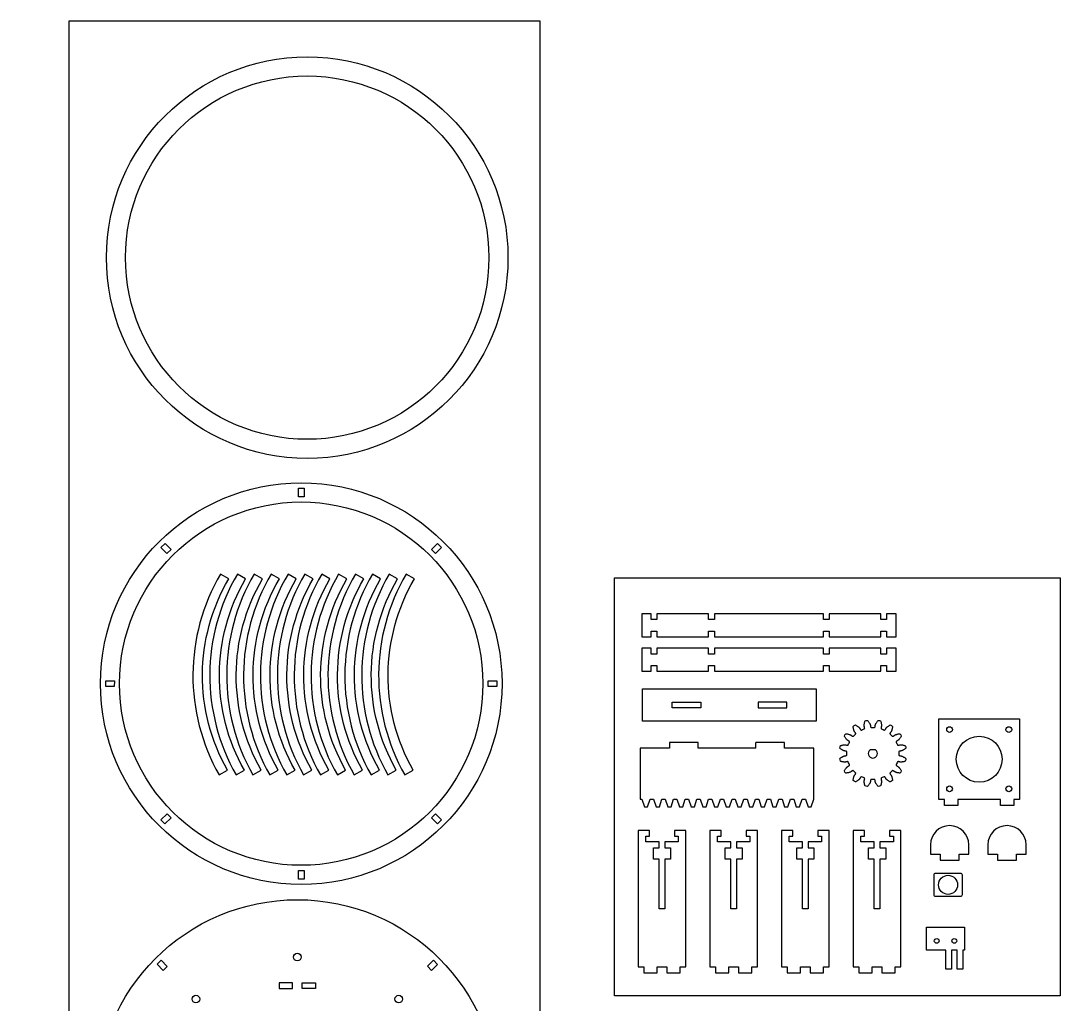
# Model space of a CAD drawing. Header units: millimetres. Extents: x -25 to 584, y 0 to 773.
# Drawn here: x -25 to 518, y 258 to 773 of the extents above; entities that cross this region are included whole.
import ezdxf

# ---------------------------------------------------------------- set-up
doc = ezdxf.new("R2010")
doc.units = ezdxf.units.MM
for name, color, linetype in [('cut', 1, 'Continuous'), ('etch', 5, 'Continuous'), ('no_cut', 4, 'Continuous')]:
    doc.layers.add(name, color=color, linetype=linetype)

# ---------------------------------------------------------------- blocks, each defined once
blk = doc.blocks.new('*U13')
at = {"layer": 'cut'}
blk.add_lwpolyline([(-6.5, 31.18), (-8.5, 31.18), (-8.5, 34.18), (-6.5, 34.18), (-6.5, 37.18), (-12.5, 37.18), (-12.5, -34.18), (-9.5, -34.18), (-9.5, -37.18), (-2.5, -37.18), (-2.5, -34.18), (2.5, -34.18), (2.5, -37.18), (9.5, -37.18), (9.5, -34.18), (12.5, -34.18), (12.5, 37.18), (6.5, 37.18), (6.5, 34.18), (8.5, 34.18), (8.5, 31.18), (6.5, 31.18), (1.5, 31.18), (1.5, 28.18), (4.5, 28.18), (4.5, 22.18), (1.5, 22.18), (1.5, -3.82), (0, -3.82), (-1.5, -3.82), (-1.5, 22.18), (-4.5, 22.18), (-4.5, 28.18), (-1.5, 28.18), (-1.5, 31.18)], close=True, dxfattribs=at)
blk = doc.blocks.new('*U14')
at = {"color": 0, "linetype": 'ByBlock', "lineweight": -2, "transparency": 16777216}
for p in [(0, 0), (37.5, 0), (75, 0), (112.5, 0)]:
    blk.add_blockref('*U13', p, dxfattribs=at)
blk = doc.blocks.new('*U20')
blk.add_lwpolyline([(-1.51, -2.23), (-1.49, 2.27), (1.51, 2.23), (1.49, -2.27)], close=True)
blk = doc.blocks.new('*U22')
at = {"layer": 'cut', "color": 0, "linetype": 'ByBlock', "lineweight": -2, "transparency": 16777216}
blk.add_blockref('*U20', (1339.86, 2522.14), dxfattribs=at)
for p, rotation in [((1269.15, 2492.85), 45), ((1239.86, 2422.14), 90), ((1439.86, 2422.14), 270), ((1269.15, 2351.43), 135), ((1410.57, 2351.43), 225), ((1339.86, 2322.14), 180)]:
    blk.add_blockref('*U20', p, dxfattribs=dict(at, rotation=rotation))
blk = doc.blocks.new('*U27')
blk.add_lwpolyline([(-1.51, -2.23), (-1.49, 2.27), (1.51, 2.23), (1.49, -2.27)], close=True)
blk = doc.blocks.new('*U29')
at = {"layer": 'cut', "color": 0, "linetype": 'ByBlock', "lineweight": -2, "transparency": 16777216}
blk.add_blockref('*U27', (1339.86, 2522.14), dxfattribs=at)
for p, rotation in [((1269.15, 2492.85), 45), ((1410.57, 2492.85), 315), ((1239.86, 2422.14), 90), ((1439.86, 2422.14), 270), ((1269.15, 2351.43), 135), ((1410.57, 2351.43), 225), ((1339.86, 2322.14), 180)]:
    blk.add_blockref('*U27', p, dxfattribs=dict(at, rotation=rotation))
blk = doc.blocks.new('*U31')
at = {"layer": 'cut'}
for p, q in [((-10, -1), (-10, -6)), ((10, -6), (10, -1)), ((-10, -6), (-5, -6)), ((-5, -6), (-5, -9)), ((-5, -9), (5, -9)), ((5, -6), (10, -6)), ((5, -9), (5, -6))]:
    blk.add_line(p, q, dxfattribs=at)
blk.add_arc((0, -1), 10, 0, 180, dxfattribs=at)
blk = doc.blocks.new('*U32')
at = {"color": 0, "linetype": 'ByBlock', "lineweight": -2, "transparency": 16777216}
for p in [(0, 0), (30, 0)]:
    blk.add_blockref('*U31', p, dxfattribs=at)
blk = doc.blocks.new('*U36')
at = {"layer": 'cut'}
blk.add_lwpolyline([(8.72, -50.03, -0.267949), (9.36, 49.97), (5.05, 52.5, 0.267949), (4.37, -52.5)], format="xyb", close=True, dxfattribs=at)
blk = doc.blocks.new('*U37')
at = {"color": 0, "linetype": 'ByBlock', "lineweight": -2, "transparency": 16777216}
for p in [(0, 0), (8.83, 0), (17.65, 0), (26.48, 0), (35.31, 0), (44.14, 0), (52.96, 0), (61.79, 0), (70.62, 0), (79.44, 0), (88.27, 0), (97.1, 0)]:
    blk.add_blockref('*U36', p, dxfattribs=at)
blk = doc.blocks.new('*U41')
at = {"layer": 'cut'}
blk.add_lwpolyline([(-3, -28.5), (-3, -31.5), (-6, -31.5), (-6, -58.5), (-3, -58.5), (-3, -61.5), (-6, -61.5), (-6, -66.5), (6, -66.5), (6, -61.5), (3, -61.5), (3, -58.5), (6, -58.5), (6, -31.5), (3, -31.5), (3, -28.5), (6, -28.5), (6, 28.5), (3, 28.5), (3, 31.5), (6, 31.5), (6, 58.5), (3, 58.5), (3, 61.5), (6, 61.5), (6, 66.5), (-6, 66.5), (-6, 61.5), (-3, 61.5), (-3, 58.5), (-6, 58.5), (-6, 31.5), (-3, 31.5), (-3, 28.5), (-6, 28.5), (-6, -28.5)], close=True, dxfattribs=at)
blk = doc.blocks.new('*U42')
at = {"color": 0, "linetype": 'ByBlock', "lineweight": -2, "transparency": 16777216}
for p in [(0, 0), (18, 0)]:
    blk.add_blockref('*U41', p, dxfattribs=at)

msp = doc.modelspace()

# ---------------------------------------------------------------- linework, layer by layer
at = {"layer": 'cut'}
for p, q in [((454.72, 365.26), (454.72, 407.56)), ((454.72, 407.56), (497.02, 407.56)), ((497.02, 407.56), (497.02, 365.26)), ((457.72, 365.26), (454.72, 365.26)), ((457.72, 362.26), (457.72, 365.26)), ((464.72, 365.26), (464.72, 362.26)), ((487.02, 365.26), (464.72, 365.26)), ((487.02, 362.26), (487.02, 365.26)), ((494.02, 365.26), (494.02, 362.26)), ((497.02, 365.26), (494.02, 365.26)), ((464.72, 362.26), (457.72, 362.26)), ((494.02, 362.26), (487.02, 362.26))]:
    msp.add_line(p, q, dxfattribs=at)
for points in [[(390.69, 423.27), (390.69, 406.27), (299.86, 406.27), (299.86, 423.27)], [(315.28, 416.27), (330.28, 416.27), (330.28, 413.27), (315.28, 413.27)], [(375.28, 416.27), (360.28, 416.27), (360.28, 413.27), (375.28, 413.27)], [(424.34, 406.39), (424.4, 406.21), (424.5, 405.88), (424.58, 405.57), (424.65, 405.27), (424.69, 405), (424.73, 404.75), (424.75, 404.52), (424.76, 404.31), (424.76, 404.13), (424.76, 403.96), (424.75, 403.82), (424.74, 403.71), (424.73, 403.61), (424.71, 403.54), (424.7, 403.49), (424.69, 403.47), (424.69, 403.46), (424.63, 403.27), (424.57, 403.07), (424.54, 402.89), (424.53, 402.73), (424.54, 402.59), (424.56, 402.47), (424.6, 402.37), (424.65, 402.3), (424.72, 402.25), (425.21, 402.07), (425.7, 401.86), (426.18, 401.64), (426.26, 401.63), (426.35, 401.64), (426.45, 401.69), (426.55, 401.75), (426.65, 401.85), (426.76, 401.97), (426.87, 402.12), (426.97, 402.3), (427.06, 402.48), (427.06, 402.49), (427.07, 402.51), (427.1, 402.55), (427.14, 402.61), (427.2, 402.69), (427.27, 402.78), (427.37, 402.88), (427.48, 403), (427.61, 403.13), (427.77, 403.27), (427.94, 403.42), (428.15, 403.57), (428.37, 403.73), (428.62, 403.89), (428.9, 404.06), (429.2, 404.22), (429.37, 404.3), (429.99, 403.98), (430.53, 403.53), (430.52, 403.34), (430.48, 403), (430.43, 402.68), (430.38, 402.39), (430.32, 402.12), (430.26, 401.87), (430.19, 401.65), (430.12, 401.45), (430.05, 401.28), (429.98, 401.13), (429.92, 401.01), (429.87, 400.9), (429.82, 400.82), (429.78, 400.76), (429.75, 400.72), (429.73, 400.7), (429.73, 400.7), (429.59, 400.54), (429.47, 400.38), (429.37, 400.23), (429.3, 400.08), (429.25, 399.95), (429.23, 399.83), (429.23, 399.72), (429.25, 399.63), (429.29, 399.56), (429.68, 399.21), (430.05, 398.83), (430.41, 398.44), (430.48, 398.4), (430.57, 398.38), (430.67, 398.38), (430.79, 398.41), (430.93, 398.45), (431.07, 398.53), (431.23, 398.62), (431.39, 398.75), (431.54, 398.89), (431.54, 398.89), (431.57, 398.91), (431.61, 398.93), (431.67, 398.97), (431.75, 399.02), (431.85, 399.08), (431.98, 399.14), (432.13, 399.2), (432.3, 399.27), (432.5, 399.34), (432.72, 399.41), (432.96, 399.48), (433.23, 399.54), (433.53, 399.59), (433.85, 399.64), (434.19, 399.67), (434.38, 399.68), (434.82, 399.14), (435.15, 398.53), (435.07, 398.36), (434.9, 398.06), (434.74, 397.78), (434.57, 397.53), (434.42, 397.3), (434.26, 397.1), (434.11, 396.92), (433.98, 396.77), (433.85, 396.63), (433.73, 396.52), (433.62, 396.43), (433.53, 396.35), (433.46, 396.3), (433.4, 396.26), (433.35, 396.23), (433.33, 396.22), (433.33, 396.21), (433.14, 396.12), (432.97, 396.02), (432.82, 395.92), (432.69, 395.81), (432.6, 395.7), (432.53, 395.6), (432.49, 395.51), (432.48, 395.42), (432.49, 395.34), (432.71, 394.86), (432.91, 394.37), (433.09, 393.87), (433.14, 393.81), (433.21, 393.76), (433.31, 393.72), (433.43, 393.69), (433.57, 393.69), (433.73, 393.7), (433.92, 393.73), (434.11, 393.78), (434.31, 393.85), (434.31, 393.85), (434.34, 393.86), (434.39, 393.87), (434.46, 393.88), (434.55, 393.89), (434.67, 393.91), (434.81, 393.91), (434.97, 393.92), (435.16, 393.92), (435.36, 393.9), (435.59, 393.88), (435.85, 393.85), (436.12, 393.8), (436.41, 393.74), (436.72, 393.66), (437.05, 393.56), (437.23, 393.5), (437.44, 392.83), (437.5, 392.14), (437.36, 392.01), (437.09, 391.79), (436.84, 391.6), (436.59, 391.43), (436.36, 391.28), (436.14, 391.16), (435.93, 391.05), (435.74, 390.96), (435.57, 390.88), (435.42, 390.83), (435.29, 390.78), (435.18, 390.75), (435.08, 390.72), (435.01, 390.71), (434.97, 390.7), (434.94, 390.7), (434.93, 390.7), (434.73, 390.68), (434.53, 390.66), (434.35, 390.62), (434.19, 390.56), (434.07, 390.5), (433.96, 390.44), (433.89, 390.36), (433.84, 390.29), (433.82, 390.21), (433.84, 389.68), (433.84, 389.15), (433.82, 388.62), (433.84, 388.55), (433.89, 388.47), (433.96, 388.39), (434.07, 388.33), (434.19, 388.27), (434.35, 388.21), (434.53, 388.17), (434.73, 388.15), (434.93, 388.14), (434.94, 388.13), (434.97, 388.13), (435.01, 388.12), (435.08, 388.11), (435.18, 388.08), (435.29, 388.05), (435.42, 388), (435.57, 387.95), (435.74, 387.87), (435.93, 387.78), (436.14, 387.67), (436.36, 387.55), (436.59, 387.4), (436.84, 387.23), (437.09, 387.04), (437.36, 386.82), (437.5, 386.69), (437.44, 386), (437.23, 385.33), (437.05, 385.27), (436.72, 385.17), (436.41, 385.09), (436.12, 385.03), (435.85, 384.98), (435.59, 384.95), (435.36, 384.93), (435.16, 384.91), (434.97, 384.91), (434.81, 384.92), (434.67, 384.92), (434.55, 384.94), (434.46, 384.95), (434.39, 384.96), (434.34, 384.97), (434.31, 384.98), (434.31, 384.98), (434.11, 385.05), (433.92, 385.1), (433.73, 385.13), (433.57, 385.15), (433.43, 385.14), (433.31, 385.11), (433.21, 385.07), (433.14, 385.02), (433.09, 384.96), (432.91, 384.46), (432.71, 383.97), (432.49, 383.49), (432.48, 383.41), (432.49, 383.32), (432.53, 383.23), (432.6, 383.13), (432.69, 383.02), (432.82, 382.91), (432.97, 382.81), (433.14, 382.71), (433.33, 382.62), (433.33, 382.61), (433.35, 382.6), (433.4, 382.58), (433.46, 382.53), (433.53, 382.48), (433.62, 382.4), (433.73, 382.31), (433.85, 382.2), (433.98, 382.06), (434.11, 381.91), (434.26, 381.73), (434.42, 381.53), (434.57, 381.3), (434.74, 381.05), (434.9, 380.77), (435.07, 380.47), (435.15, 380.3), (434.82, 379.69), (434.38, 379.15), (434.19, 379.16), (433.85, 379.2), (433.53, 379.24), (433.23, 379.29), (432.96, 379.35), (432.72, 379.42), (432.5, 379.49), (432.3, 379.56), (432.13, 379.63), (431.98, 379.69), (431.85, 379.75), (431.75, 379.81), (431.67, 379.86), (431.61, 379.9), (431.57, 379.93), (431.54, 379.94), (431.54, 379.94), (431.39, 380.08), (431.23, 380.21), (431.07, 380.3), (430.93, 380.38), (430.79, 380.42), (430.67, 380.45), (430.57, 380.45), (430.48, 380.43), (430.41, 380.39), (430.05, 380), (429.68, 379.62), (429.29, 379.27), (429.25, 379.2), (429.23, 379.11), (429.23, 379), (429.25, 378.88), (429.3, 378.75), (429.37, 378.6), (429.47, 378.45), (429.59, 378.29), (429.73, 378.13), (429.73, 378.13), (429.75, 378.11), (429.78, 378.07), (429.82, 378.01), (429.87, 377.93), (429.92, 377.82), (429.98, 377.7), (430.05, 377.55), (430.12, 377.38), (430.19, 377.18), (430.26, 376.96), (430.32, 376.71), (430.38, 376.44), (430.43, 376.15), (430.48, 375.83), (430.52, 375.49), (430.53, 375.3), (429.99, 374.85), (429.37, 374.53), (429.2, 374.61), (428.9, 374.77), (428.62, 374.94), (428.37, 375.1), (428.15, 375.26), (427.94, 375.41), (427.77, 375.56), (427.61, 375.7), (427.48, 375.83), (427.37, 375.95), (427.27, 376.05), (427.2, 376.14), (427.14, 376.22), (427.1, 376.28), (427.07, 376.32), (427.06, 376.34), (427.06, 376.35), (426.97, 376.53), (426.87, 376.71), (426.76, 376.86), (426.65, 376.98), (426.55, 377.08), (426.45, 377.14), (426.35, 377.19), (426.26, 377.2), (426.18, 377.19), (425.7, 376.97), (425.21, 376.77), (424.72, 376.58), (424.65, 376.53), (424.6, 376.46), (424.56, 376.36), (424.54, 376.24), (424.53, 376.1), (424.54, 375.94), (424.57, 375.76), (424.63, 375.56), (424.69, 375.37), (424.69, 375.36), (424.7, 375.34), (424.71, 375.29), (424.73, 375.22), (424.74, 375.13), (424.75, 375.01), (424.76, 374.87), (424.76, 374.71), (424.76, 374.52), (424.75, 374.31), (424.73, 374.08), (424.69, 373.83), (424.65, 373.56), (424.58, 373.26), (424.5, 372.95), (424.4, 372.62), (424.34, 372.44), (423.68, 372.24), (422.98, 372.17), (422.86, 372.31), (422.64, 372.58), (422.45, 372.84), (422.28, 373.09), (422.13, 373.32), (422, 373.54), (421.89, 373.74), (421.8, 373.93), (421.73, 374.1), (421.67, 374.25), (421.63, 374.39), (421.59, 374.5), (421.57, 374.59), (421.55, 374.66), (421.54, 374.71), (421.54, 374.74), (421.54, 374.74), (421.53, 374.95), (421.5, 375.15), (421.46, 375.33), (421.41, 375.48), (421.35, 375.61), (421.28, 375.71), (421.21, 375.79), (421.13, 375.83), (421.05, 375.85), (420.53, 375.83), (419.99, 375.83), (419.47, 375.85), (419.39, 375.83), (419.31, 375.79), (419.24, 375.71), (419.17, 375.61), (419.11, 375.48), (419.06, 375.33), (419.02, 375.15), (418.99, 374.95), (418.98, 374.74), (418.98, 374.74), (418.98, 374.71), (418.97, 374.66), (418.95, 374.59), (418.93, 374.5), (418.9, 374.39), (418.85, 374.25), (418.79, 374.1), (418.72, 373.93), (418.63, 373.74), (418.52, 373.54), (418.39, 373.32), (418.24, 373.09), (418.07, 372.84), (417.88, 372.58), (417.66, 372.31), (417.54, 372.17), (416.84, 372.24), (416.18, 372.44), (416.12, 372.62), (416.02, 372.95), (415.94, 373.26), (415.87, 373.56), (415.83, 373.83), (415.79, 374.08), (415.77, 374.31), (415.76, 374.52), (415.76, 374.71), (415.76, 374.87), (415.77, 375.01), (415.78, 375.13), (415.8, 375.22), (415.81, 375.29), (415.82, 375.34), (415.83, 375.36), (415.83, 375.37), (415.9, 375.56), (415.95, 375.76), (415.98, 375.94), (415.99, 376.1), (415.98, 376.24), (415.96, 376.36), (415.92, 376.46), (415.87, 376.53), (415.8, 376.58), (415.31, 376.77), (414.82, 376.97), (414.34, 377.19), (414.26, 377.2), (414.17, 377.19), (414.07, 377.14), (413.97, 377.08), (413.87, 376.98), (413.76, 376.86), (413.65, 376.71), (413.55, 376.53), (413.46, 376.35), (413.46, 376.34), (413.45, 376.32), (413.42, 376.28), (413.38, 376.22), (413.32, 376.14), (413.25, 376.05), (413.16, 375.95), (413.04, 375.83), (412.91, 375.7), (412.75, 375.56), (412.58, 375.41), (412.37, 375.26), (412.15, 375.1), (411.9, 374.94), (411.62, 374.77), (411.32, 374.61), (411.15, 374.53), (410.53, 374.85), (409.99, 375.3), (410.01, 375.49), (410.04, 375.83), (410.09, 376.15), (410.14, 376.44), (410.2, 376.71), (410.27, 376.96), (410.33, 377.18), (410.4, 377.38), (410.47, 377.55), (410.54, 377.7), (410.6, 377.82), (410.65, 377.93), (410.7, 378.01), (410.74, 378.07), (410.77, 378.11), (410.79, 378.13), (410.79, 378.13), (410.93, 378.29), (411.05, 378.45), (411.15, 378.6), (411.22, 378.75), (411.27, 378.88), (411.29, 379), (411.29, 379.11), (411.27, 379.2), (411.23, 379.27), (410.85, 379.62), (410.47, 380), (410.11, 380.39), (410.04, 380.43), (409.95, 380.45), (409.85, 380.45), (409.73, 380.42), (409.6, 380.38), (409.45, 380.3), (409.3, 380.21), (409.13, 380.08), (408.98, 379.94), (408.98, 379.94), (408.95, 379.93), (408.91, 379.9), (408.85, 379.86), (408.77, 379.81), (408.67, 379.75), (408.54, 379.69), (408.39, 379.63), (408.22, 379.56), (408.02, 379.49), (407.8, 379.42), (407.56, 379.35), (407.29, 379.29), (406.99, 379.24), (406.67, 379.2), (406.33, 379.16), (406.14, 379.15), (405.7, 379.69), (405.37, 380.3), (405.46, 380.47), (405.62, 380.77), (405.78, 381.05), (405.95, 381.3), (406.1, 381.53), (406.26, 381.73), (406.41, 381.91), (406.55, 382.06), (406.67, 382.2), (406.79, 382.31), (406.9, 382.4), (406.99, 382.48), (407.07, 382.53), (407.12, 382.58), (407.17, 382.6), (407.19, 382.61), (407.19, 382.62), (407.38, 382.71), (407.56, 382.81), (407.71, 382.91), (407.83, 383.02), (407.92, 383.13), (407.99, 383.23), (408.03, 383.32), (408.05, 383.41), (408.03, 383.49), (407.81, 383.97), (407.61, 384.46), (407.43, 384.96), (407.38, 385.02), (407.31, 385.07), (407.21, 385.11), (407.09, 385.14), (406.95, 385.15), (406.79, 385.13), (406.61, 385.1), (406.41, 385.05), (406.21, 384.98), (406.21, 384.98), (406.18, 384.97), (406.14, 384.96), (406.06, 384.95), (405.97, 384.94), (405.85, 384.92), (405.71, 384.92), (405.55, 384.91), (405.36, 384.91), (405.16, 384.93), (404.93, 384.95), (404.67, 384.98), (404.4, 385.03), (404.11, 385.09), (403.8, 385.17), (403.47, 385.27), (403.29, 385.33), (403.09, 386), (403.02, 386.69), (403.16, 386.82), (403.43, 387.04), (403.68, 387.23), (403.93, 387.4), (404.16, 387.55), (404.38, 387.67), (404.59, 387.78), (404.78, 387.87), (404.95, 387.95), (405.1, 388), (405.23, 388.05), (405.34, 388.08), (405.44, 388.11), (405.51, 388.12), (405.56, 388.13), (405.58, 388.13), (405.59, 388.14), (405.79, 388.15), (405.99, 388.17), (406.17, 388.21), (406.33, 388.27), (406.46, 388.33), (406.56, 388.39), (406.63, 388.47), (406.68, 388.55), (406.7, 388.62), (406.68, 389.15), (406.68, 389.68), (406.7, 390.21), (406.68, 390.29), (406.63, 390.36), (406.56, 390.44), (406.46, 390.5), (406.33, 390.56), (406.17, 390.62), (405.99, 390.66), (405.79, 390.68), (405.59, 390.7), (405.58, 390.7), (405.56, 390.7), (405.51, 390.71), (405.44, 390.72), (405.34, 390.75), (405.23, 390.78), (405.1, 390.83), (404.95, 390.88), (404.78, 390.96), (404.59, 391.05), (404.38, 391.16), (404.16, 391.28), (403.93, 391.43), (403.68, 391.6), (403.43, 391.79), (403.16, 392.01), (403.02, 392.14), (403.09, 392.83), (403.29, 393.5), (403.47, 393.56), (403.8, 393.66), (404.11, 393.74), (404.4, 393.8), (404.67, 393.85), (404.93, 393.88), (405.16, 393.9), (405.36, 393.92), (405.55, 393.92), (405.71, 393.91), (405.85, 393.91), (405.97, 393.89), (406.06, 393.88), (406.14, 393.87), (406.18, 393.86), (406.21, 393.85), (406.21, 393.85), (406.41, 393.78), (406.61, 393.73), (406.79, 393.7), (406.95, 393.69), (407.09, 393.69), (407.21, 393.72), (407.31, 393.76), (407.38, 393.81), (407.43, 393.87), (407.61, 394.37), (407.81, 394.86), (408.03, 395.34), (408.05, 395.42), (408.03, 395.51), (407.99, 395.6), (407.92, 395.7), (407.83, 395.81), (407.71, 395.92), (407.56, 396.02), (407.38, 396.12), (407.19, 396.21), (407.19, 396.22), (407.17, 396.23), (407.12, 396.26), (407.07, 396.3), (406.99, 396.35), (406.9, 396.43), (406.79, 396.52), (406.67, 396.63), (406.55, 396.77), (406.41, 396.92), (406.26, 397.1), (406.1, 397.3), (405.95, 397.53), (405.78, 397.78), (405.62, 398.06), (405.46, 398.36), (405.37, 398.53), (405.7, 399.14), (406.14, 399.68), (406.33, 399.67), (406.67, 399.64), (406.99, 399.59), (407.29, 399.54), (407.56, 399.48), (407.8, 399.41), (408.02, 399.34), (408.22, 399.27), (408.39, 399.2), (408.54, 399.14), (408.67, 399.08), (408.77, 399.02), (408.85, 398.97), (408.91, 398.93), (408.95, 398.91), (408.98, 398.89), (408.98, 398.89), (409.13, 398.75), (409.3, 398.62), (409.45, 398.53), (409.6, 398.45), (409.73, 398.41), (409.85, 398.38), (409.95, 398.38), (410.04, 398.4), (410.11, 398.44), (410.47, 398.83), (410.85, 399.21), (411.23, 399.56), (411.27, 399.63), (411.29, 399.72), (411.29, 399.83), (411.27, 399.95), (411.22, 400.08), (411.15, 400.23), (411.05, 400.38), (410.93, 400.54), (410.79, 400.7), (410.79, 400.7), (410.77, 400.72), (410.74, 400.76), (410.7, 400.82), (410.65, 400.9), (410.6, 401.01), (410.54, 401.13), (410.47, 401.28), (410.4, 401.45), (410.33, 401.65), (410.27, 401.87), (410.2, 402.12), (410.14, 402.39), (410.09, 402.68), (410.04, 403), (410.01, 403.34), (409.99, 403.53), (410.53, 403.98), (411.15, 404.3), (411.32, 404.22), (411.62, 404.06), (411.9, 403.89), (412.15, 403.73), (412.37, 403.57), (412.58, 403.42), (412.75, 403.27), (412.91, 403.13), (413.04, 403), (413.16, 402.88), (413.25, 402.78), (413.32, 402.69), (413.38, 402.61), (413.42, 402.55), (413.45, 402.51), (413.46, 402.49), (413.46, 402.48), (413.55, 402.3), (413.65, 402.12), (413.76, 401.97), (413.87, 401.85), (413.97, 401.75), (414.07, 401.69), (414.17, 401.64), (414.26, 401.63), (414.34, 401.64), (414.82, 401.86), (415.31, 402.07), (415.8, 402.25), (415.87, 402.3), (415.92, 402.37), (415.96, 402.47), (415.98, 402.59), (415.99, 402.73), (415.98, 402.89), (415.95, 403.07), (415.9, 403.27), (415.83, 403.46), (415.83, 403.47), (415.82, 403.49), (415.81, 403.54), (415.8, 403.61), (415.78, 403.71), (415.77, 403.82), (415.76, 403.96), (415.76, 404.13), (415.76, 404.31), (415.77, 404.52), (415.79, 404.75), (415.83, 405), (415.87, 405.27), (415.94, 405.57), (416.02, 405.88), (416.12, 406.21), (416.18, 406.39), (416.84, 406.59), (417.54, 406.66), (417.66, 406.52), (417.88, 406.25), (418.07, 405.99), (418.24, 405.74), (418.39, 405.51), (418.52, 405.29), (418.63, 405.09), (418.72, 404.9), (418.79, 404.73), (418.85, 404.58), (418.9, 404.44), (418.93, 404.33), (418.95, 404.24), (418.97, 404.17), (418.98, 404.12), (418.98, 404.09), (418.98, 404.09), (418.99, 403.88), (419.02, 403.68), (419.06, 403.5), (419.11, 403.35), (419.17, 403.22), (419.24, 403.12), (419.31, 403.04), (419.39, 403), (419.47, 402.98), (419.99, 403), (420.53, 403), (421.05, 402.98), (421.13, 403), (421.21, 403.04), (421.28, 403.12), (421.35, 403.22), (421.41, 403.35), (421.46, 403.5), (421.5, 403.68), (421.53, 403.88), (421.54, 404.09), (421.54, 404.09), (421.54, 404.12), (421.55, 404.17), (421.57, 404.24), (421.59, 404.33), (421.63, 404.44), (421.67, 404.58), (421.73, 404.73), (421.8, 404.9), (421.89, 405.09), (422, 405.29), (422.13, 405.51), (422.28, 405.74), (422.45, 405.99), (422.64, 406.25), (422.86, 406.52), (422.98, 406.66), (423.68, 406.59)], [(109.81, 266.42), (116.81, 266.42), (116.81, 269.42), (109.81, 269.42)], [(121.81, 269.42), (128.81, 269.42), (128.81, 266.42), (121.81, 266.42)]]:
    msp.add_lwpolyline(points, close=True, dxfattribs=at)
for points in [[(329, 395.11), (314, 395.11), (314, 392.11), (298.59, 392.11), (298.59, 365.45), (299.45, 365.45), (300.79, 361.52), (302.5, 361.52), (303.84, 365.45), (305.56, 365.45), (306.9, 361.52), (308.61, 361.52), (309.95, 365.45), (311.67, 365.45), (313.02, 361.52), (314.72, 361.52), (316.06, 365.45), (317.78, 365.45), (319.13, 361.52), (320.83, 361.52), (322.18, 365.45), (323.9, 365.45), (325.24, 361.52), (326.95, 361.52), (328.29, 365.45), (330.01, 365.45), (331.35, 361.52), (333.06, 361.52), (334.4, 365.45), (336.12, 365.45), (337.47, 361.52), (339.17, 361.52), (340.51, 365.45), (342.23, 365.45), (343.58, 361.52), (345.28, 361.52), (346.63, 365.45), (348.35, 365.45), (349.69, 361.52), (351.4, 361.52), (352.74, 365.45), (354.46, 365.45), (355.8, 361.52), (357.51, 361.52), (358.85, 365.45), (360.57, 365.45), (361.92, 361.52), (363.62, 361.52), (364.97, 365.45), (366.68, 365.45), (368.03, 361.52), (369.73, 361.52), (371.08, 365.45), (372.8, 365.45), (374.14, 361.52), (375.85, 361.52), (377.19, 365.45), (378.91, 365.45), (380.25, 361.52), (381.96, 361.52), (383.3, 365.45), (385.02, 365.45), (386.37, 361.52), (388.07, 361.52), (389.42, 365.45), (389.42, 392.11), (374, 392.11), (374, 395.11), (359, 395.11)], [(329, 392.11), (329, 395.11)], [(359, 392.11), (329, 392.11)], [(359, 392.11), (359, 395.11)], [(467.36, 276.62), (464.36, 276.62), (464.36, 286.62), (461.36, 286.62), (461.36, 276.62), (458.36, 276.62), (458.36, 286.62), (448.26, 286.62), (448.26, 298.62), (468.26, 298.62), (468.26, 286.62), (467.36, 286.62), (467.36, 276.62)]]:
    msp.add_lwpolyline(points, dxfattribs=at)
for points in [[(418.81, 391.36, 3), (421.72, 391.36)], [(453.1, 326.7, 0.414214), (452.1, 325.7), (452.1, 315.7, 0.414214), (453.1, 314.7), (466.1, 314.7, 0.414214), (467.1, 315.7), (467.1, 325.7, 0.414214), (466.1, 326.7)]]:
    msp.add_lwpolyline(points, format="xyb", close=True, dxfattribs=at)
for centre, radius in [((124.46, 648.69), 105), ((121.34, 425.91), 105), ((121.34, 425.91), 95), ((460.37, 401.91), 1.5), ((491.37, 401.91), 1.5), ((475.87, 386.41), 12), ((460.37, 370.91), 1.5), ((491.37, 370.91), 1.5), ((459.6, 320.7), 5), ((119.31, 207.92), 105), ((453.66, 291.37), 1.25), ((462.86, 291.37), 1.25), ((119.31, 282.92), 2), ((66.28, 260.95), 2), ((172.34, 260.95), 2)]:
    msp.add_circle(centre, radius, dxfattribs=at)
at = {"layer": 'etch'}
msp.add_circle((124.46, 648.69), 95, dxfattribs=at)
at = {"layer": 'no_cut'}
for points in [[(0.05, 772.55), (246.14, 772.55), (246.14, 0.15), (0.05, 0.15)], [(285.23, 481.2), (518.25, 481.2), (518.25, 262.59), (285.23, 262.59)]]:
    msp.add_lwpolyline(points, close=True, dxfattribs=at)

# ---------------------------------------------------------------- block references
for name, p in [('*U37', (74.06, 430.7)), ('*U14', (309.98, 311.93)), ('*U32', (460.42, 342.67))]:
    msp.add_blockref(name, p)
at = {"rotation": 90}
msp.add_blockref('*U42', (365.88, 438.4), dxfattribs=at)
at = {"layer": 'cut'}
msp.add_blockref('*U29', (-1218.52, -1996.23), dxfattribs=at)
at = {"layer": 'cut', "rotation": 44.99999999999999}
msp.add_blockref('*U22', (884.6, -2452.22), dxfattribs=at)

doc.saveas('drawing.dxf')
